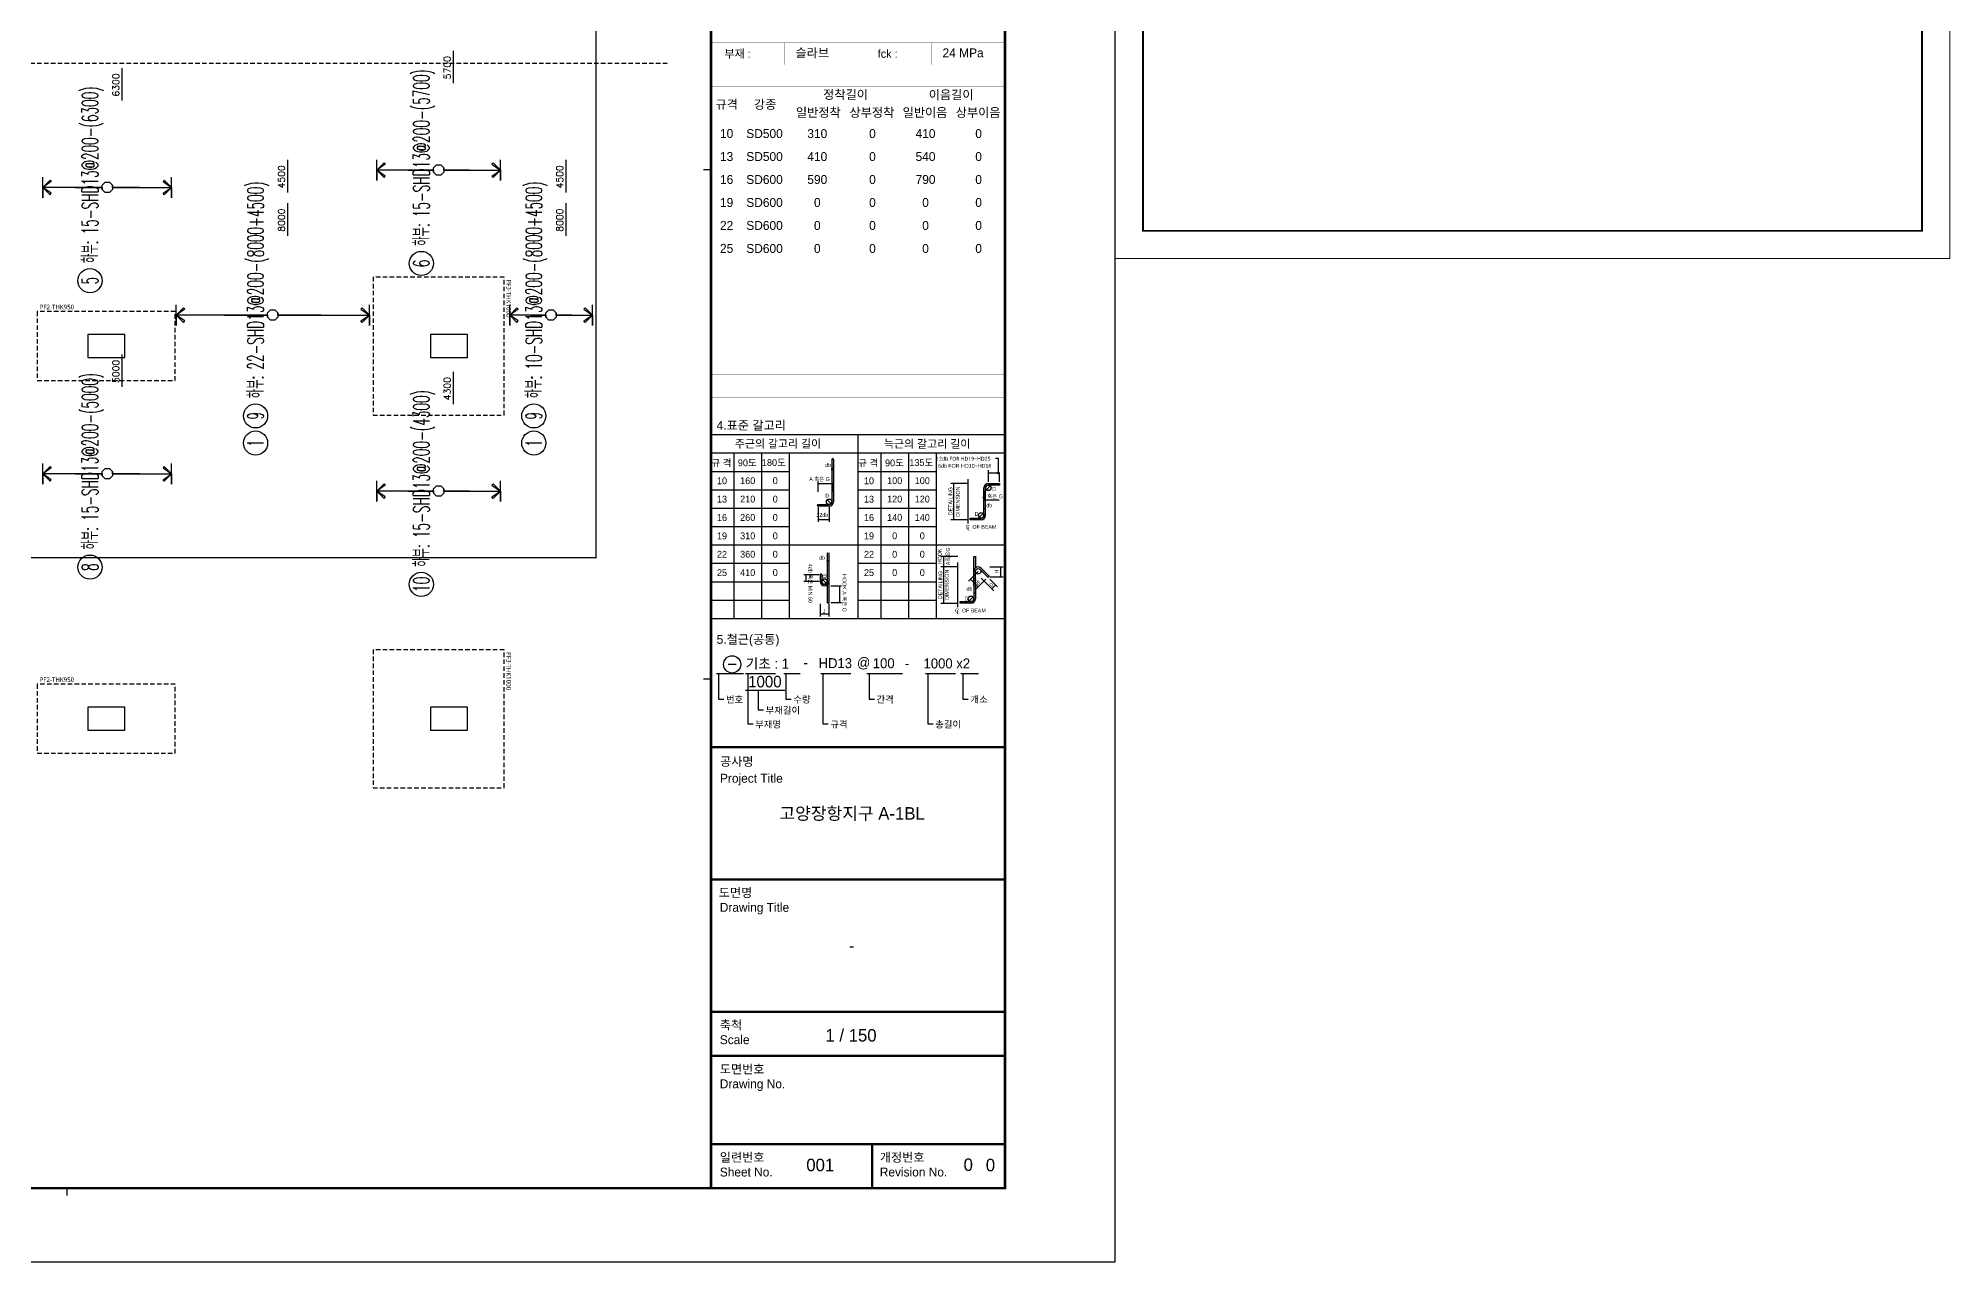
# Model space of a CAD drawing. Header units: millimetres. Extents: x 321717 to 696608, y -514806 to -16026.
# Drawn here: x 515247 to 556808, y -337232 to -310641 of the extents above; entities that cross this region are included whole.
import ezdxf
from ezdxf.enums import TextEntityAlignment as Align

# ---------------------------------------------------------------- set-up
doc = ezdxf.new("R2010")
doc.units = ezdxf.units.MM
doc.header["$LTSCALE"] = 65
doc.linetypes.add('XS-기초$0$HID', pattern=[2.3, 1.5, -0.8])
doc.layers.get('Defpoints').update_dxf_attribs({"color": 145})
for name, color, linetype in [('AMAC-TITLE', 7, 'Continuous'), ('FORM-L', 7, 'Continuous'), ('NAME-F', 6, 'Continuous'), ('SHOPLINE', 7, 'Continuous'), ('XDIM', 7, 'Continuous'), ('XREBAR', 1, 'Continuous'), ('XS-기초$0$MAT', 3, 'XS-기초$0$HID'), ('XS-기초$0$PILE-P', 4, 'XS-기초$0$HID'), ('XS-기초$0$WALL', 11, 'Continuous'), ('XS-기초$0$기초연단', 3, 'Continuous'), ('XTAG', 7, 'Continuous'), ('기초꺽임', 7, 'Continuous')]:
    doc.layers.add(name, color=color, linetype=linetype)
doc.layers.add('TEXT', color=3, linetype='Continuous', lineweight=9)
doc.layers.add('XS-기초$0$DEFPOINT', color=144, linetype='Continuous', plot=False)
doc.styles.add('ARIAL', font='malgun_0.ttf')
doc.styles.add('HYULL', font='Dotum.ttf')
doc.styles.add('XRebar', font='Romans.shx', dxfattribs={"bigfont": 'whgtxt.shx'})
doc.styles.add('XRebar2', font='Romans.shx')
doc.styles.add('XRebarSheet', font='HMKMRHD.TTF')
doc.styles.add('XS-기초$0$맑은고딕', font='malgun_0.ttf')
doc.styles.add('돋움', font='malgun_0.ttf')
doc.dimstyles.new('NDIM', dxfattribs={"dimtxt": 3, "dimasz": 1.5, "dimexe": 2, "dimexo": 2, "dimgap": 1, "dimtad": 1, "dimdec": 0, "dimdsep": 46, "dimlunit": 6, "dimtxsty": 'ARIAL', "dimblk": 'DOT', "dimcen": 1, "dimclrd": 256, "dimclre": 7, "dimclrt": 3, "dimadec": 0, "dimazin": 0, "dimtfac": 1, "dimtdec": 0, "dimtix": 1, "dimtmove": 2, "dimatfit": 3, "dimldrblk": 'DOT', "dimfxl": 8, "dimtvp": 1, "dimtolj": 1, "dimlwd": -1, "dimlwe": -1, "dimarcsym": 0})

# ---------------------------------------------------------------- blocks, each defined once
blk = doc.blocks.new('XS-기초$0$PF3')
at = {"layer": 'XS-기초$0$MAT', "linetype": 'XS-기초$0$HID'}
blk.add_lwpolyline([(-1500, -1650), (1500, -1650), (1500, 1200), (-1500, 1200)], close=True, dxfattribs=at)
at = {"layer": 'XS-기초$0$DEFPOINT', "color": 1, "style": 'XS-기초$0$맑은고딕'}
blk.add_text('PF3-THK1000', height=100, dxfattribs=at).set_placement((-1450, 1300), align=Align.MIDDLE_LEFT)
blk = doc.blocks.new('XS-기초$0$PF2')
at = {"layer": 'XS-기초$0$MAT', "linetype": 'XS-기초$0$HID'}
blk.add_lwpolyline([(-1500, -750), (1500, -750), (1500, 750), (-1500, 750)], close=True, dxfattribs=at)
at = {"layer": 'XS-기초$0$DEFPOINT', "color": 1, "style": 'XS-기초$0$맑은고딕'}
blk.add_text('PF2-THK950', height=100, dxfattribs=at).set_placement((-1450, 850), align=Align.MIDDLE_LEFT)
blk = doc.blocks.new('asdraa')
at = {"layer": 'XS-기초$0$WALL', "color": 5}
for p, q in [((13286, 8700), (13286, 8200)), ((14086, 8700), (13286, 8700)), ((14086, 8200), (14086, 8700)), ((20736, 8700), (20736, 8200)), ((21536, 8700), (20736, 8700)), ((21536, 8200), (21536, 8700)), ((13286, 8200), (14086, 8200)), ((20736, 8200), (21536, 8200)), ((13286, 600), (13286, 100)), ((14086, 600), (13286, 600)), ((14086, 100), (14086, 600)), ((20736, 600), (20736, 100)), ((21536, 600), (20736, 600)), ((21536, 100), (21536, 600)), ((13286, 100), (14086, 100)), ((20736, 100), (21536, 100))]:
    blk.add_line(p, q, dxfattribs=at)
at = {"layer": 'XS-기초$0$기초연단', "linetype": 'XS-기초$0$HID'}
blk.add_line((10986, 14600), (25881, 14600), dxfattribs=at)
at = {"layer": '기초꺽임', "color": 1, "const_width": 30}
blk.add_lwpolyline([(-22289, 23621), (-22289, 0), (0, 0), (0, 3850), (24336, 3850), (24336, 23621)], dxfattribs=at)
at = {"layer": 'XS-기초$0$PILE-P', "rotation": 270}
for p in [(21136, 8450), (21136, 350)]:
    blk.add_blockref('XS-기초$0$PF3', p, dxfattribs=at)
at = {"layer": 'XS-기초$0$PILE-P'}
for p in [(13686, 8450), (13686, 350)]:
    blk.add_blockref('XS-기초$0$PF2', p, dxfattribs=at)
blk = doc.blocks.new('_Dot')
at = {"color": 0, "linetype": 'ByBlock', "lineweight": -2}
blk.add_line((-0.5, 0), (-1, 0), dxfattribs=at)
at = {"color": 0, "linetype": 'ByBlock', "const_width": 0.5}
blk.add_lwpolyline([(-0.25, 0, 1), (0.25, 0, 1)], format="xyb", close=True, dxfattribs=at)
blk = doc.blocks.new('*D118')
at = {"color": 7, "transparency": 16777216}
for p, q in [((80432, 20451), (80432, 20463)), ((80477, 20451), (80477, 20463))]:
    blk.add_line(p, q, dxfattribs=at)
at = {"transparency": 16777216}
blk.add_line((80433, 20461), (80475, 20461), dxfattribs=at)
at = {"layer": 'Defpoints', "color": 0, "transparency": 16777216}
for p in [(80432, 20449), (80477, 20461), (80477, 20449)]:
    blk.add_point(p, dxfattribs=at)
at = {"transparency": 16777216, "xscale": 1.5, "yscale": 1.5, "zscale": 1.5, "rotation": 180}
blk.add_blockref('_Dot', (80432, 20461), dxfattribs=at)
at = {"transparency": 16777216, "xscale": 1.5, "yscale": 1.5, "zscale": 1.5}
blk.add_blockref('_Dot', (80477, 20461), dxfattribs=at)
blk = doc.blocks.new('*D119')
at = {"color": 7, "transparency": 16777216}
for p, q in [((76172, 19024), (76172, 19045)), ((76217, 19024), (76217, 19045))]:
    blk.add_line(p, q, dxfattribs=at)
at = {"transparency": 16777216}
blk.add_line((76215, 19043), (76174, 19043), dxfattribs=at)
at = {"layer": 'Defpoints', "color": 0, "transparency": 16777216}
for p in [(76172, 19043), (76172, 19022), (76217, 19022)]:
    blk.add_point(p, dxfattribs=at)
at = {"transparency": 16777216, "xscale": 1.5, "yscale": 1.5, "zscale": 1.5, "rotation": 180}
blk.add_blockref('_Dot', (76172, 19043), dxfattribs=at)
at = {"transparency": 16777216, "xscale": 1.5, "yscale": 1.5, "zscale": 1.5}
blk.add_blockref('_Dot', (76217, 19043), dxfattribs=at)
blk = doc.blocks.new('*D120')
at = {"transparency": 16777216}
blk.add_line((80158, 18181), (80199, 18181), dxfattribs=at)
at = {"layer": 'Defpoints', "color": 0, "transparency": 16777216}
for p in [(80156, 18181), (80201, 18181), (80201, 18181)]:
    blk.add_point(p, dxfattribs=at)
at = {"transparency": 16777216, "xscale": 1.5, "yscale": 1.5, "zscale": 1.5, "rotation": 180}
blk.add_blockref('_Dot', (80156, 18181), dxfattribs=at)
at = {"transparency": 16777216, "xscale": 1.5, "yscale": 1.5, "zscale": 1.5}
blk.add_blockref('_Dot', (80201, 18181), dxfattribs=at)
blk = doc.blocks.new('zsdfhetshts')
blk.add_lwpolyline([(0, 0), (15120, 0), (15120, 21384), (0, 21384)], close=True)
at = {"layer": 'FORM-L', "const_width": 32.6}
blk.add_lwpolyline([(504, 504), (14616, 504), (14616, 19296), (504, 19296)], close=True, dxfattribs=at)
at = {"layer": 'SHOPLINE'}
blk.add_line((504, 18480), (14625, 18480), dxfattribs=at)
blk.add_lwpolyline([(504, 19296), (14616, 19296), (14616, 17664), (504, 17664)], close=True, dxfattribs=at)
at = {"layer": 'AMAC-TITLE', "color": 3, "linetype": 'Continuous', "style": '돋움'}
for s, height, p in [('현장명 :', 288.3, (1031, 18672)), ('고양장항지구 A-1BL 공공주택 건설공사', 288.35, (2618, 18672)), ('부위 :', 288.3, (1031, 17857))]:
    blk.add_text(s, height=height, dxfattribs=at).set_placement(p)
blk = doc.blocks.new('*U54', base_point=(523577.2858, -315239.635))
at = {"layer": 'XTAG', "color": 0, "linetype": 'Continuous', "ltscale": 6.95304e-310}
blk.add_circle((523577.2858, -315534.9475), 262.5, dxfattribs=at)
at = {"layer": 'XTAG', "color": 0, "linetype": 'Continuous', "ltscale": 6.95304e-310, "style": 'XRebar', "width": 0.55}
blk.add_text('하부: 15-SHD13@200-(5700)', height=350, rotation=90, dxfattribs=at).set_placement((523577.2858, -315152.135), align=Align.MIDDLE_LEFT)
blk.add_text('6', height=350, rotation=90, dxfattribs=at).set_placement((523577.2858, -315534.9475), align=Align.MIDDLE_CENTER)
blk = doc.blocks.new('*U55', base_point=(516372.2858, -321839.635))
at = {"layer": 'XTAG', "color": 0, "linetype": 'Continuous', "ltscale": 6.95304e-310}
blk.add_circle((516372.2858, -322134.9475), 262.5, dxfattribs=at)
at = {"layer": 'XTAG', "color": 0, "linetype": 'Continuous', "ltscale": 6.95304e-310, "style": 'XRebar', "width": 0.55}
blk.add_text('하부: 15-SHD13@200-(5000)', height=350, rotation=90, dxfattribs=at).set_placement((516372.2858, -321752.135), align=Align.MIDDLE_LEFT)
blk.add_text('8', height=350, rotation=90, dxfattribs=at).set_placement((516372.2858, -322134.9475), align=Align.MIDDLE_CENTER)
blk = doc.blocks.new('*U57', base_point=(523577.2858, -322214.635))
at = {"layer": 'XTAG', "color": 0, "linetype": 'Continuous', "ltscale": 6.95304e-310}
blk.add_circle((523577.2858, -322509.9475), 262.5, dxfattribs=at)
at = {"layer": 'XTAG', "color": 0, "linetype": 'Continuous', "ltscale": 6.95304e-310, "style": 'XRebar', "width": 0.55}
blk.add_text('하부: 15-SHD13@200-(4300)', height=350, rotation=90, dxfattribs=at).set_placement((523577.2858, -322127.135), align=Align.MIDDLE_LEFT)
blk.add_text('10', height=350, rotation=90, dxfattribs=at).set_placement((523577.2858, -322509.9475), align=Align.MIDDLE_CENTER)
blk = doc.blocks.new('*U70', base_point=(516372.2858, -315614.635))
at = {"layer": 'XTAG', "color": 0, "linetype": 'Continuous', "ltscale": 6.95304e-310}
blk.add_circle((516372.2858, -315909.9475), 262.5, dxfattribs=at)
at = {"layer": 'XTAG', "color": 0, "linetype": 'Continuous', "ltscale": 6.95304e-310, "style": 'XRebar', "width": 0.55}
blk.add_text('하부: 15-SHD13@200-(6300)', height=350, rotation=90, dxfattribs=at).set_placement((516372.2858, -315527.135), align=Align.MIDDLE_LEFT)
blk.add_text('5', height=350, rotation=90, dxfattribs=at).set_placement((516372.2858, -315909.9475), align=Align.MIDDLE_CENTER)
blk = doc.blocks.new('*U82', base_point=(526022.2858, -318552.9386))
at = {"layer": 'XTAG', "color": 0, "linetype": 'Continuous', "ltscale": 6.95304e-310}
for centre in [(526022.2858, -318848.2511), (526022.2858, -319438.8761)]:
    blk.add_circle(centre, 262.5, dxfattribs=at)
at = {"layer": 'XTAG', "color": 0, "linetype": 'Continuous', "ltscale": 6.95304e-310, "style": 'XRebar', "width": 0.55}
blk.add_text('하부: 10-SHD13@200-(8000+4500)', height=350, rotation=90, dxfattribs=at).set_placement((526022.2858, -318465.4386), align=Align.MIDDLE_LEFT)
for s, p in [('9', (526022.2858, -318848.2511)), ('1', (526022.2858, -319438.8761))]:
    blk.add_text(s, height=350, rotation=90, dxfattribs=at).set_placement(p, align=Align.MIDDLE_CENTER)
blk = doc.blocks.new('*U83', base_point=(519972.2858, -318552.9386))
at = {"layer": 'XTAG', "color": 0, "linetype": 'Continuous', "ltscale": 6.95304e-310}
for centre in [(519972.2858, -318848.2511), (519972.2858, -319438.8761)]:
    blk.add_circle(centre, 262.5, dxfattribs=at)
at = {"layer": 'XTAG', "color": 0, "linetype": 'Continuous', "ltscale": 6.95304e-310, "style": 'XRebar', "width": 0.55}
blk.add_text('하부: 22-SHD13@200-(8000+4500)', height=350, rotation=90, dxfattribs=at).set_placement((519972.2858, -318465.4386), align=Align.MIDDLE_LEFT)
for s, p in [('9', (519972.2858, -318848.2511)), ('1', (519972.2858, -319438.8761))]:
    blk.add_text(s, height=350, rotation=90, dxfattribs=at).set_placement(p, align=Align.MIDDLE_CENTER)
blk = doc.blocks.new('dhs_sheet2e')
h = blk.add_hatch(color=256)
edge = h.paths.add_edge_path()
edge.add_line((76299, 21797), (76299, 20646.2))
edge.add_arc((76224.2, 20646.2), 74.7, -90, 0, ccw=False)
edge.add_line((76224.2, 20571.5), (75925.3, 20571.5))
edge.add_arc((75925.3, 20549.1), 22.4, 90, 270)
edge.add_line((75925.3, 20526.7), (76224.2, 20526.7))
edge.add_arc((76224.2, 20646.2), 119.6, 270, 360)
edge.add_line((76343.8, 20646.2), (76343.8, 21797))
edge.add_arc((76321.4, 21797), 22.4, 0, 180)
blk.add_hatch(color=256).paths.add_polyline_path([(80850.3, 21144.3), (80551.4, 21144.3, 0.4142136), (80431.9, 21024.7), (80431.9, 20621.2), (80431.9, 20277.5, -0.4142136), (80357.1, 20202.7), (80058.2, 20202.7), (80058.2, 20157.9), (80357.1, 20157.9, 0.4142136), (80476.7, 20277.5), (80476.7, 20621.2), (80476.7, 21024.7, -0.4142136), (80551.4, 21099.4), (80850.3, 21099.4)])
h = blk.add_hatch(color=256)
h.paths.add_polyline_path([(76216.8, 18481.2, -0.2277351), (76172, 18387.9), (76172, 17913.3, 1), (76216.8, 17913.3)])
h.paths.add_polyline_path([(76216.8, 19258.4, 1), (76172, 19258.4), (76172, 18481.2, -0.1833618), (76153.2, 18431.7, -0.6790836), (76150.1, 18423.9, -0.2067221), (76146.9, 18425.3, -0.6466922), (76022.6, 18481.2), (76022.6, 18660.6, 1), (75977.7, 18660.6), (75977.7, 18481.2, 1), (76216.8, 18481.2)])
h.paths.add_polyline_path([(76153.2, 18431.7, -0.0300135), (76146.9, 18425.3, 0.2067221), (76150.1, 18423.9, 0.6790836)], flags=17)
h = blk.add_hatch(color=256)
h.paths.add_polyline_path([(80200.9, 19160.1), (80156.1, 19160.1), (80156.1, 18756.6, -0.2277351), (80200.9, 18850)])
h.paths.add_polyline_path([(80156.1, 18756.6), (80156.1, 18353.1), (80156.1, 18009.4, -0.4142136), (80081.4, 17934.7), (79782.5, 17934.7), (79782.5, 17889.8), (80081.4, 17889.8, 0.4142136), (80200.9, 18009.4), (80200.9, 18353.1), (80200.9, 18756.6, -0.6681786), (80328.5, 18809.5), (80539.9, 18598.1), (80571.6, 18629.8), (80360.2, 18841.2, 0.6681786)])
at = {"color": 7}
for p, q in [((73013.1, 29664.7), (72813.3, 29664.7)), ((80551.4, 21191.6), (80551.4, 21507.4)), ((80850.3, 21191.6), (80850.3, 21435)), ((76343.8, 20916), (76343.8, 21141.7)), ((79996, 21144.3), (79533, 21144.3)), ((80431.9, 20947.5), (80431.9, 20685.3)), ((79996, 20157.9), (79533, 20157.9)), ((79720.2, 19160.1), (79257.5, 19160.1)), ((79720.2, 18876.2), (79257.5, 18876.2)), ((79720.2, 18876.2), (79257.5, 18876.2)), ((80273.9, 18754.9), (80011.4, 18492.3)), ((80591.1, 18876.2), (80958.3, 18876.2)), ((75953.1, 18660.6), (75532.2, 18660.6)), ((75953.1, 18481.2), (75532.2, 18481.2)), ((76270.6, 18361.7), (76562.3, 18361.7)), ((80485.3, 18543.5), (80222.7, 18281)), ((80488.8, 18437.8), (80698.5, 18228.1)), ((80591.1, 18607.2), (80958.3, 18607.2)), ((80594.5, 18543.5), (80804.2, 18333.8)), ((75977.7, 17876.9), (75977.7, 17530.5)), ((76216.8, 17876.9), (76216.8, 17530.5)), ((76270.6, 17913.3), (76562.3, 17913.3)), ((79720.2, 17885.5), (79257.5, 17885.5)), ((73477.6, 16230.5), (73697, 16230.5)), ((73013.1, 15831.2), (72813.3, 15831.2)), ((55508.9, 1997.6), (55508.9, 1797.9))]:
    blk.add_line(p, q, dxfattribs=at)
at = {"color": 7, "ltscale": 2}
for p, q in [((73013.1, 22471.6), (81003.6, 22471.6)), ((77008.3, 22471.6), (77008.3, 17477.6)), ((73013.1, 21972.2), (81003.6, 21972.2)), ((73637.3, 21972.2), (73637.3, 17477.6)), ((74386.4, 21972.2), (74386.4, 17477.6)), ((75135.6, 21972.2), (75135.6, 17477.6)), ((77632.6, 21972.2), (77632.6, 17477.6)), ((78381.7, 21972.2), (78381.7, 17477.6)), ((79130.8, 21972.2), (79130.8, 17477.6)), ((73013.1, 21472.8), (75135.6, 21472.8)), ((77008.3, 21472.8), (79130.8, 21472.8)), ((75135.6, 19475.2), (77008.3, 19475.2)), ((79130.8, 19475.2), (81003.6, 19475.2)), ((73013.1, 17477.6), (81003.6, 17477.6))]:
    blk.add_line(p, q, dxfattribs=at)
for p, q in [((80742.8, 21835.3), (80817.5, 21835.3)), ((80817.5, 21835.3), (80817.5, 21432.5)), ((76299, 21797), (76299, 20646.2)), ((76343.8, 21797), (76343.8, 20646.2)), ((80553.3, 21432.5), (80848.4, 21432.5)), ((79607.9, 21142.4), (79607.9, 20159.8)), ((80431.9, 20277.5), (80431.9, 21024.7)), ((80476.7, 20277.5), (80476.7, 21024.7)), ((80498.6, 20971.9), (80604.3, 21077.5)), ((80551.4, 21144.3), (80850.3, 21144.3)), ((80850.3, 21099.4), (80551.4, 21099.4)), ((80850.3, 21144.3), (80850.3, 21099.4)), ((75925.3, 20571.5), (76224.2, 20571.5)), ((76224.2, 20526.7), (75925.3, 20526.7)), ((76277.1, 20593.4), (76171.4, 20699.1)), ((80304.3, 20224.6), (80410, 20330.3)), ((80835.3, 20687.8), (80431.9, 20687.8)), ((80058.2, 20202.7), (80357.1, 20202.7)), ((80058.2, 20157.9), (80058.2, 20202.7)), ((80357.1, 20157.9), (80058.2, 20157.9)), ((76172, 19258.4), (76172, 18481.2)), ((76216.8, 19258.4), (76216.8, 18481.2)), ((79332.2, 19158.3), (79332.2, 18878.1)), ((79332.2, 18874.3), (79332.2, 17887.4)), ((80156.1, 18353.1), (80156.1, 18756.6)), ((80200.9, 18353.1), (80200.9, 18756.6)), ((80328.5, 18809.5), (80539.9, 18598.1)), ((80360.2, 18841.2), (80571.6, 18629.8)), ((80883.4, 18874.3), (80883.4, 18609.1)), ((75592.1, 18659.1), (75592.1, 18482.7)), ((75977.7, 18660.6), (75977.7, 18481.2)), ((76022.6, 18660.6), (76022.6, 18481.2)), ((76150.1, 18428.4), (76044.4, 18534.1)), ((76502.4, 18360.2), (76502.4, 17914.8)), ((80065.6, 18544), (80274.3, 18335.3)), ((80156.1, 18353.1), (80156.1, 18009.4)), ((80200.9, 18353.1), (80200.9, 18009.4)), ((80357.7, 18568.9), (80698.5, 18228.1)), ((80539.9, 18598.1), (80571.6, 18629.8)), ((80749.9, 18385.4), (80646.9, 18282.4)), ((79782.5, 17889.8), (79782.5, 17934.7)), ((79782.5, 17934.7), (80081.4, 17934.7)), ((80081.4, 17889.8), (79782.5, 17889.8)), ((80028.6, 17956.6), (80134.2, 18062.2)), ((76215.3, 17590.4), (75979.2, 17590.4))]:
    blk.add_line(p, q)
at = {"color": 1}
for p, q in [((76299, 21501), (76299, 21548.4)), ((76342.3, 21546.4), (76300.5, 21546.4)), ((76343.8, 21501), (76343.8, 21548.4)), ((75925.3, 20916), (75925.3, 21199.6)), ((75926.8, 21139.7), (76342.3, 21139.7)), ((75925.3, 20500.1), (75925.3, 20098.9)), ((76224.2, 20500.1), (76224.2, 20098.9)), ((76222.7, 20158.9), (75926.8, 20158.9))]:
    blk.add_line(p, q, dxfattribs=at)
at = {"linetype": 'Continuous'}
for p, q in [((79998.5, 20053.3), (79998.5, 21263.8)), ((79722.7, 17785.2), (79722.7, 18995.8))]:
    blk.add_line(p, q, dxfattribs=at)
at = {"color": 4}
for p, q in [((80156.1, 19160.1), (80200.9, 19160.1)), ((80156.1, 18756.6), (80156.1, 19160.1)), ((80200.9, 19160.1), (80200.9, 18850)), ((76172, 18387.9), (76172, 17913.3)), ((76216.8, 18481.2), (76216.8, 17913.3))]:
    blk.add_line(p, q, dxfattribs=at)
at = {"color": 1, "ltscale": 2}
for p, q in [((73160.8, 15979.6), (73897.2, 15979.6)), ((73217.3, 15979.6), (73217.3, 15288.3)), ((73955, 15979.6), (74769.1, 15979.6)), ((74011.5, 15979.6), (74011.5, 14611.4)), ((74992, 15979.6), (75438.1, 15979.6)), ((75048.5, 15979.6), (75048.5, 15288.3)), ((75998.4, 15979.6), (76812.5, 15979.6)), ((76054.9, 15979.6), (76054.9, 14611.4)), ((77253.2, 15979.6), (78222.3, 15979.6)), ((77309.7, 15979.6), (77309.7, 15288.3)), ((78846.9, 15979.6), (79661, 15979.6)), ((78903.4, 15979.6), (78903.4, 14611.4)), ((79804.8, 15979.6), (80281.2, 15979.6)), ((79861.3, 15979.6), (79861.3, 15288.3)), ((73217.3, 15288.3), (73361.3, 15288.3)), ((73955, 15525.5), (75020.4, 15525.5)), ((74296, 15525.5), (74296, 14991.1)), ((75048.5, 15288.3), (75192.5, 15288.3)), ((77309.7, 15288.3), (77453.7, 15288.3)), ((79861.3, 15288.3), (80005.3, 15288.3)), ((74011.5, 14611.4), (74155.5, 14611.4)), ((74296, 14991.1), (74440, 14991.1)), ((76054.9, 14611.4), (76198.9, 14611.4)), ((78903.4, 14611.4), (79047.4, 14611.4))]:
    blk.add_line(p, q, dxfattribs=at)
at = {"color": 30}
for p, q in [((73013.1, 6791.9), (81003.6, 6791.9)), ((73013.1, 5593.3), (81003.6, 5593.3)), ((73013.1, 3196.2), (81003.6, 3196.2))]:
    blk.add_line(p, q, dxfattribs=at)
at = {"color": 7}
blk.add_lwpolyline([(84000, 0), (84000, 59329.4), (0, 59329.4), (0, 0)], close=True, dxfattribs=at)
at = {"color": 30, "const_width": 64.9}
blk.add_lwpolyline([(81003.6, 57331.7), (2996.4, 57331.7), (2996.4, 1997.6), (81003.6, 1997.6)], close=True, dxfattribs=at)
for points in [[(73013.1, 1997.6), (73013.1, 57331.7)], [(73013.1, 13983.4), (81003.6, 13983.4)], [(73013.1, 10387.6), (81003.6, 10387.6)], [(73013.1, 6791.9), (81003.6, 6791.9)], [(73013.1, 5593.3), (81003.6, 5593.3)], [(73013.1, 3196.2), (81003.6, 3196.2)], [(77390.2, 1997.6), (77390.2, 3196.2)]]:
    blk.add_lwpolyline(points, dxfattribs=at)
at = {"color": 7, "const_width": 1.25}
for points in [[(73013.1, 33114.4), (81003.6, 33114.4)], [(75010.7, 32518), (75010.7, 33114.4)], [(77008.3, 33114.4), (77008.3, 32518)], [(79005.9, 32518), (79005.9, 33114.4)], [(73013.1, 32518), (81003.6, 32518)], [(73013.1, 31920), (81003.6, 31920)], [(73839.2, 31920), (73839.2, 23480)], [(75231.7, 31920), (75231.7, 23480)], [(78117.6, 31920), (78117.6, 23480)], [(75231.7, 31445.6), (81003.6, 31445.6)], [(76674.7, 31445.6), (76674.7, 23480)], [(79560.6, 31445.6), (79560.6, 23480)], [(73013.1, 30971.1), (81003.6, 30971.1)], [(73013.1, 30346.9), (81003.6, 30346.9)], [(73013.1, 29722.6), (81003.6, 29722.6)], [(73013.1, 29098.3), (81003.6, 29098.3)], [(73013.1, 28474.1), (81003.6, 28474.1)], [(73013.1, 27849.8), (81003.6, 27849.8)], [(73013.1, 27225.6), (81003.6, 27225.6)], [(73013.1, 26601.3), (81003.6, 26601.3)], [(73013.1, 25977.1), (81003.6, 25977.1)], [(73013.1, 25352.8), (81003.6, 25352.8)], [(73013.1, 24728.5), (81003.6, 24728.5)], [(73013.1, 24104.3), (81003.6, 24104.3)], [(73013.1, 23480), (81003.6, 23480)]]:
    blk.add_lwpolyline(points, dxfattribs=at)
at = {"ltscale": 2, "const_width": 1.25}
for points in [[(73013.1, 33114.4), (73013.1, 32518)], [(81003.6, 32518), (81003.6, 33114.4)], [(73013.1, 31595.4), (73013.1, 23480)], [(81003.6, 23480), (81003.6, 31595.4)]]:
    blk.add_lwpolyline(points, dxfattribs=at)
at = {"color": 7, "ltscale": 2, "const_width": 1.25}
blk.add_lwpolyline([(77008.3, 32518), (77008.3, 33114.4)], dxfattribs=at)
at = {"color": 1, "ltscale": 2, "const_width": 1.87}
for points in [[(79725.1, 2916.8), (79725.1, 2355), (80286.9, 2355), (80286.9, 2916.8), (79725.1, 2916.8)], [(80321.3, 2916.8), (80321.3, 2355), (80883.1, 2355), (80883.1, 2916.8), (80321.3, 2916.8)]]:
    blk.add_lwpolyline(points, dxfattribs=at)
for centre, radius in [((80817.5, 21432.5), 22.4), ((80817.5, 21432.5), 11.2), ((80551.4, 21024.7), 74.7), ((80498.6, 20971.9), 4.48), ((80604.3, 21077.5), 4.48), ((76171.4, 20699.1), 4.48), ((76277.1, 20593.4), 4.48), ((80357.1, 20277.5), 74.7), ((80410, 20330.3), 4.48), ((80304.3, 20224.6), 4.48), ((80275.7, 18756.6), 74.7), ((76044.4, 18534.1), 4.48), ((76150.1, 18428.4), 4.48), ((80081.4, 18009.4), 74.7), ((80028.6, 17956.6), 4.48), ((80134.2, 18062.2), 4.48)]:
    blk.add_circle(centre, radius)
at = {"color": 4}
for centre in [(76224.2, 20646.2), (76097.3, 18481.2)]:
    blk.add_circle(centre, 74.7, dxfattribs=at)
at = {"color": 7, "linetype": 'Continuous'}
blk.add_circle((73588.4, 16228.7), 234.1, dxfattribs=at).dxf.unprotected_set("ltscale", 0)
for centre, radius, start, end in [((76321.4, 21797), 22.4, 0, 180), ((80551.4, 21024.7), 119.6, 90, 180), ((80551.4, 21024.7), 74.7, 90, 180), ((75925.3, 20549.1), 22.4, 90, 270), ((76224.2, 20646.2), 119.6, 270, 0), ((76224.2, 20646.2), 74.7, 270, 0), ((80357.1, 20277.5), 74.7, 270, 0), ((80357.1, 20277.5), 119.6, 270, 0), ((80275.7, 18756.6), 119.6, 45, 180), ((76000.1, 18660.6), 22.4, 0, 180), ((76097.3, 18481.2), 119.6, 180, 0), ((76097.3, 18481.2), 74.7, 180, 0), ((80081.4, 18009.4), 119.6, 270, 0), ((80081.4, 18009.4), 74.7, 270, 0)]:
    blk.add_arc(centre, radius, start, end)
at = {"color": 4}
blk.add_arc((76194.4, 17913.3), 22.4, 180, 0, dxfattribs=at)
at = {"color": 1, "rotation": 180}
for p, xscale, yscale, zscale in [((76299, 21546.4), 1.5, 1.5, 1.5), ((75925.3, 21139.7), 11.98573127229489, 11.98573127229489, 11.98573127229489), ((75925.3, 20158.9), 11.98573127229489, 11.98573127229489, 11.98573127229489)]:
    blk.add_blockref('_Dot', p, dxfattribs=dict(at, xscale=xscale, yscale=yscale, zscale=zscale))
at = {"color": 1}
for p, xscale, yscale, zscale in [((76343.8, 21546.4), 1.5, 1.5, 1.5), ((76343.8, 21139.7), 1.498216409036861, 1.498216409036861, 1.498216409036861), ((76224.2, 20158.9), 11.98573127229489, 11.98573127229489, 11.98573127229489)]:
    blk.add_blockref('_Dot', p, dxfattribs=dict(at, xscale=xscale, yscale=yscale, zscale=zscale))
for p, xscale, yscale, zscale, rotation in [((80551.4, 21432.5), 14.98216409036861, 14.98216409036861, 14.98216409036861, 180), ((79607.9, 21144.3), 14.98216409036861, 14.98216409036861, 14.98216409036861, 90), ((80431.9, 20687.8), 14.98216409036861, 14.98216409036861, 14.98216409036861, 180), ((79607.9, 20157.9), 14.98216409036861, 14.98216409036861, 14.98216409036861, 270), ((79332.2, 19160.1), 14.98216409036861, 14.98216409036861, 14.98216409036861, 90), ((79332.2, 18876.2), 14.98216409036861, 14.98216409036861, 14.98216409036861, 90), ((79332.2, 18876.2), 1.872770511296076, 1.872770511296076, 1.872770511296076, 270), ((80883.4, 18876.2), 14.98216409036861, 14.98216409036861, 14.98216409036861, 90), ((75592.1, 18660.6), 11.98573127229489, 11.98573127229489, 11.98573127229489, 90), ((75592.1, 18481.2), 11.98573127229489, 11.98573127229489, 11.98573127229489, 270), ((76502.4, 18361.7), 11.98573127229489, 11.98573127229489, 11.98573127229489, 90), ((80064, 18545), 14.98216409036862, 14.98216409036862, 14.98216409036862, 135.0000000000825), ((80275.7, 18333.9), 14.98216409036862, 14.98216409036862, 14.98216409036862, 315.0000000000825), ((80645.5, 18281.1), 14.98216409036861, 14.98216409036861, 14.98216409036861, 225.0000000002524), ((80751.2, 18386.8), 14.98216409036861, 14.98216409036861, 14.98216409036861, 45.00000000025246), ((80883.4, 18607.2), 14.98216409036861, 14.98216409036861, 14.98216409036861, 270), ((76502.4, 17913.3), 11.98573127229489, 11.98573127229489, 11.98573127229489, 270), ((79332.2, 17885.5), 14.98216409036861, 14.98216409036861, 14.98216409036861, 270), ((75977.7, 17590.4), 11.98573127229489, 11.98573127229489, 11.98573127229489, 180)]:
    blk.add_blockref('_Dot', p, dxfattribs=dict(xscale=xscale, yscale=yscale, zscale=zscale, rotation=rotation))
for p, xscale, yscale, zscale in [((80850.3, 21432.5), 1.872770511296076, 1.872770511296076, 1.872770511296076), ((80850.3, 20687.8), 14.98216409036861, 14.98216409036861, 14.98216409036861), ((76216.8, 17590.4), 11.98573127229489, 11.98573127229489, 11.98573127229489)]:
    blk.add_blockref('_Dot', p, dxfattribs=dict(xscale=xscale, yscale=yscale, zscale=zscale))
at = {"color": 3}
for s, height, style, p in [('부재 :', 220, 'XRebarSheet', (73378.9, 32707.9)), ('fck :', 220, 'XRebarSheet', (77546.2, 32707.9)), ('규격', 242.71, 'XRebarSheet', (73138.4, 31320.7)), ('강종', 242.71, 'XRebarSheet', (74182, 31320.7)), ('주근의 갈고리 길이', 217.47, 'XRebarSheet', (73661.6, 22115.7)), ('늑근의 갈고리 길이', 217.47, 'XRebarSheet', (77716.4, 22111.4)), ('규 격', 184.85, 'XRebarSheet', (73024.7, 21609.3)), ('90도', 184.85, 'XRebarSheet', (73743.9, 21612.7)), ('180도', 184.85, 'XRebarSheet', (74396.5, 21618.3)), ('규 격', 184.85, 'XRebarSheet', (77015.8, 21609.3)), ('90도', 184.85, 'XRebarSheet', (77741.9, 21610.8)), ('135도', 184.85, 'XRebarSheet', (78402.8, 21618.5)), ('기초 : 1', 271.84, 'HYULL', (73958.2, 16112.5)), ('-', 271.8, 'HYULL', (75524.6, 16143.6)), ('HD13', 271.84, 'HYULL', (75937.6, 16126.4)), ('@', 271.8, 'HYULL', (76981.9, 16143.6)), ('100', 271.84, 'HYULL', (77410.5, 16124.9)), ('-', 271.8, 'HYULL', (78283.3, 16120.3)), ('1000 x2', 271.84, 'HYULL', (78789.8, 16118.6)), ('번호', 181.22, 'XRebarSheet', (73421.4, 15184.8)), ('부재길이', 181.22, 'XRebarSheet', (74500.1, 14887.6)), ('수량', 181.22, 'XRebarSheet', (75252.6, 15184.8)), ('간격', 181.22, 'XRebarSheet', (77513.8, 15184.8)), ('개소', 181.22, 'XRebarSheet', (80065.4, 15184.8)), ('부재명', 181.22, 'XRebarSheet', (74215.6, 14507.8)), ('규격', 181.22, 'XRebarSheet', (76259, 14507.8)), ('총길이', 181.22, 'XRebarSheet', (79107.5, 14507.8))]:
    blk.add_text(s, height=height, dxfattribs=dict(at, style=style)).set_placement(p)
at = {"color": 7, "style": 'XRebarSheet'}
for s, p in [('4.표준 갈고리', (73168.2, 22602.8)), ('5.철근(공통)', (73167, 16788))]:
    blk.add_text(s, height=242.71, dxfattribs=at).set_placement(p)
for s, height, style, p in [('12db FOR HD19~HD25', 104.875, 'ARIAL', (79128.8, 21763.4)), ('A 혹은 G', 104.88, 'HYULL', (75682.6, 21210.1)), ('db', 104.88, 'HYULL', (76110.6, 21591.3)), ('6db FOR HD10~HD16', 104.875, 'HYULL', (79181.1, 21570.1)), ('D', 104.9, 'HYULL', (76121.8, 20758.8)), ('A 혹은 G', 104.88, 'HYULL', (80384, 20740.7)), ('D', 104.9, 'HYULL', (80656, 20944.7)), ('12db', 104.88, 'HYULL', (75877.3, 20236.3)), ('D', 104.9, 'HYULL', (80177.8, 20262.8)), ('db', 104.88, 'HYULL', (80494.6, 20497.1)), ('C  OF BEAM', 104.88, 'HYULL', (79933.3, 19912.7)), ('L', 104.9, 'HYULL', (79978.2, 19870.3)), ('db', 104.88, 'HYULL', (75947.2, 19073.7)), ('db', 104.88, 'HYULL', (79955.9, 18229.1)), ('J', 104.9, 'HYULL', (76052.4, 17620.3)), ('C  OF BEAM', 104.88, 'HYULL', (79646.6, 17640.3)), ('L', 104.9, 'HYULL', (79691.4, 17597.9)), ('D', 104.9, 'HYULL', (79902.1, 17964.6))]:
    blk.add_text(s, height=height, dxfattribs=dict(style=style)).set_placement(p)
at = {"style": 'HYULL'}
for s, height, rotation, p in [('DETAILING', 104.88, 90, (79572.8, 20283)), ('DIMENSION', 104.88, 90, (79773.2, 20238.9)), ('HOOK', 104.88, 90, (79280.6, 18949.8)), ('A혹은G', 104.88, 90, (79503.2, 18925.5)), ('4db 혹은 MIN.60', 104.875, 270, (75662.8, 18959.9)), ('DETAILING', 104.88, 90, (79297.1, 18001.8)), ('DIMENSION', 104.88, 90, (79475.3, 17979.8)), ('H', 104.9, 90, (80828.6, 18696.9)), ('D', 104.9, 270, (76045.4, 18676.8)), ('HOOK A 혹은 G', 104.875, 270, (76588.8, 18683))]:
    blk.add_text(s, height=height, rotation=rotation, dxfattribs=at).set_placement(p)
at = {"style": 'HYULL', "width": 0.8}
for s, height, rotation, p in [('6db', 104.88, 315, (80113.5, 18528.3)), ('D', 104.9, 45, (80638.1, 18324.3))]:
    blk.add_text(s, height=height, rotation=rotation, dxfattribs=at).set_placement(p)
at = {"color": 3, "linetype": 'Continuous', "style": 'HYULL'}
e = blk.add_text('1000', height=312.13, dxfattribs=at)
e.set_placement((74023.5, 15760.5), align=Align.MIDDLE_LEFT)
e.dxf.unprotected_set("ltscale", 0)
at = {"color": 7, "style": 'XRebarSheet'}
for s, height, p in [('공사명', 241.63, (73259, 13591.6)), ('Project Title', 241.632, (73259, 13135.1)), ('도면명', 241.63, (73225, 10028.1)), ('Drawing Title', 241.632, (73252.8, 9628.5)), ('축척', 241.63, (73252.8, 6432.3)), ('Scale', 241.63, (73252.8, 6032.8)), ('도면번호', 241.63, (73252.8, 5233.8)), ('Drawing No.', 241.632, (73252.8, 4834.2)), ('일련번호', 241.63, (73252.8, 2836.6)), ('개정번호', 241.63, (77602.3, 2836.6)), ('Sheet No.', 241.63, (73252.8, 2437.1)), ('Revision No.', 241.632, (77602.3, 2437.1))]:
    blk.add_text(s, height=height, dxfattribs=at).set_placement(p, align=Align.MIDDLE_LEFT)
for base, p1, p2, picture, middle in [((80476.7, 20461.4), (80431.9, 20449.3), (80476.7, 20449.3), '*D118', (80454.3, 20461.4)), ((76172, 19043.3), (76216.8, 19021.8), (76172, 19021.8), '*D119', (76194.4, 19043.3)), ((80200.9, 18181.3), (80156.1, 18181.3), (80200.9, 18181.3), '*D120', (80178.5, 18181.3))]:
    dim = blk.add_linear_dim(base=base, p1=p1, p2=p2, text=' ', dimstyle='NDIM')
    dim.commit()
    dim.dimension.update_dxf_attribs({"geometry": picture, "text_midpoint": middle})
blk = doc.blocks.new('SDHSDHS')
at = {"color": 7, "ltscale": 2}
for p, q in [((54760, 15730), (56352, 15730)), ((57756, 15730), (59348, 15730)), ((54760, 15355), (56352, 15355)), ((57756, 15355), (59348, 15355)), ((54760, 14981), (56352, 14981)), ((57756, 14981), (59348, 14981)), ((54760, 14606), (56352, 14606)), ((57756, 14606), (59348, 14606)), ((54760, 14232), (56352, 14232)), ((57756, 14232), (59348, 14232)), ((54760, 13857), (56352, 13857)), ((57756, 13857), (59348, 13857)), ((54760, 13483), (56352, 13483)), ((57756, 13483), (59348, 13483))]:
    blk.add_line(p, q, dxfattribs=at)
at = {"color": 255, "xscale": 0.75, "yscale": 0.75, "zscale": 0.75}
blk.add_blockref('dhs_sheet2e', (0, 0), dxfattribs=at)
at = {"color": 3, "style": 'XRebarSheet'}
for s, height, p in [('슬라브', 182, (56483, 24541)), ('24 MPa', 182, (59480, 24541)), ('001', 254.8, (56703, 1845))]:
    blk.add_text(s, height=height, dxfattribs=at).set_placement(p)
for s, height, p in [('정착길이', 182, (57503, 23784)), ('이음길이', 182, (59655, 23778)), ('일반정착', 182, (56947, 23418)), ('상부정착', 182, (58039, 23418)), ('일반이음', 182, (59122, 23418)), ('상부이음', 182, (60205, 23418)), ('10', 182, (55079, 22989)), ('SD500', 182, (55851, 22987)), ('310', 182, (56927, 22987)), ('0', 182, (58051, 22987)), ('410', 182, (59133, 22987)), ('0', 182, (60215, 22987)), ('13', 182, (55079, 22520)), ('SD500', 182, (55851, 22519)), ('410', 182, (56927, 22519)), ('0', 182, (58051, 22519)), ('540', 182, (59133, 22519)), ('0', 182, (60215, 22519)), ('16', 182, (55079, 22052)), ('SD600', 182, (55851, 22051)), ('590', 182, (56927, 22051)), ('0', 182, (58051, 22051)), ('790', 182, (59133, 22051)), ('0', 182, (60215, 22051)), ('19', 182, (55079, 21584)), ('SD600', 182, (55851, 21583)), ('0', 182, (56927, 21583)), ('0', 182, (58051, 21583)), ('0', 182, (59133, 21583)), ('0', 182, (60215, 21583)), ('22', 182, (55079, 21116)), ('SD600', 182, (55851, 21115)), ('0', 182, (56927, 21115)), ('0', 182, (58051, 21115)), ('0', 182, (59133, 21115)), ('0', 182, (60215, 21115)), ('25', 182, (55079, 20648)), ('SD600', 182, (55851, 20646)), ('0', 182, (56927, 20646)), ('0', 182, (58051, 20646)), ('0', 182, (59133, 20646)), ('0', 182, (60215, 20646)), ('10', 138.6, (54984, 15913)), ('160', 138.6, (55508, 15914)), ('0', 139, (56069, 15914)), ('10', 138.6, (57980, 15913)), ('100', 138.6, (58504, 15914)), ('100', 138.6, (59066, 15914)), ('13', 138.6, (54984, 15539)), ('210', 138.6, (55508, 15540)), ('0', 139, (56069, 15540)), ('13', 138.6, (57980, 15539)), ('120', 138.6, (58504, 15540)), ('120', 138.6, (59066, 15540)), ('16', 138.6, (54984, 15164)), ('260', 138.6, (55508, 15165)), ('0', 139, (56069, 15165)), ('16', 138.6, (57980, 15164)), ('140', 138.6, (58504, 15165)), ('140', 138.6, (59066, 15165)), ('19', 138.6, (54984, 14790)), ('310', 138.6, (55508, 14791)), ('0', 139, (56069, 14791)), ('19', 138.6, (57980, 14790)), ('0', 139, (58504, 14791)), ('0', 139, (59066, 14791)), ('22', 138.6, (54984, 14415)), ('360', 138.6, (55508, 14416)), ('0', 139, (56069, 14416)), ('22', 138.6, (57980, 14415)), ('0', 139, (58504, 14416)), ('0', 139, (59066, 14416)), ('25', 138.6, (54984, 14041)), ('410', 138.6, (55508, 14042)), ('0', 139, (56069, 14042)), ('25', 138.6, (57980, 14041)), ('0', 139, (58504, 14042)), ('0', 139, (59066, 14042))]:
    blk.add_text(s, height=height, dxfattribs=at).set_placement(p, align=Align.MIDDLE_CENTER)
for s, p in [('고양장항지구 A-1BL', (57636, 9139)), ('-', (57626, 6442)), ('1 / 150', (57614, 4619)), ('0', (60004, 1978)), ('0', (60456, 1971))]:
    blk.add_text(s, height=255, dxfattribs=at).set_placement(p, align=Align.MIDDLE)

msp = doc.modelspace()

# ---------------------------------------------------------------- linework, layer by layer
at = {"layer": 'XDIM', "color": 250, "linetype": 'Continuous', "ltscale": 4.8161e-312}
for p, q in [((523752.3, -311759.8), (523752.3, -311759.8)), ((516547.3, -312134.8), (516547.3, -312134.8)), ((520147.3, -314131.7), (520147.3, -314131.7)), ((526197.3, -314131.7), (526197.3, -314131.7)), ((520147.3, -315073.1), (520147.3, -315073.1)), ((526197.3, -315073.1), (526197.3, -315073.1)), ((516547.3, -318359.8), (516547.3, -318359.8)), ((523752.3, -318734.8), (523752.3, -318734.8))]:
    msp.add_line(p, q, dxfattribs=at)
at = {"layer": 'XDIM', "color": 1, "linetype": 'Continuous', "ltscale": 4.8161e-312}
for points in [[(524277.3, -311619.8), (524277.3, -310912.9)], [(517072.3, -311994.8), (517072.3, -311287.9)], [(520672.3, -313991.7), (520672.3, -313284.8)], [(526722.3, -313991.7), (526722.3, -313284.8)], [(520672.3, -314933.1), (520672.3, -314226.2)], [(526722.3, -314933.1), (526722.3, -314226.2)], [(517072.3, -318219.8), (517072.3, -317512.9)], [(524277.3, -318594.8), (524277.3, -317887.9)]]:
    msp.add_lwpolyline(points, dxfattribs=at)
at = {"layer": 'XDIM', "color": 4, "linetype": 'Continuous', "ltscale": 7.29112e-304}
for points in [[(523279.8, -313506.6), (523839.8, -313506.6), (523839.8, -313553.2), (523839.8, -313460), (523905.7, -313394.1), (523998.9, -313394.1), (524064.8, -313460), (524064.8, -313553.2), (523998.9, -313619.1), (523905.7, -313619.1), (523839.8, -313553.2), (523839.8, -313506.6), (523279.8, -313506.6), (523279.8, -313506.6), (522607.3, -313506.6), (522766.4, -313347.5), (522791.6, -313377.5), (522607.3, -313506.6), (522766.4, -313665.7), (522791.6, -313635.6), (522607.3, -313506.6), (522607.3, -313731.6), (522607.3, -313281.6)], [(524624.8, -313506.6), (524064.8, -313506.6), (524064.8, -313460), (524064.8, -313553.2), (523998.9, -313619.1), (523905.7, -313619.1), (523839.8, -313553.2), (523839.8, -313460), (523905.7, -313394.1), (523998.9, -313394.1), (524064.8, -313460), (524064.8, -313506.6), (524624.8, -313506.6), (524624.8, -313506.6), (525297.3, -313506.6), (525138.2, -313665.7), (525113, -313635.6), (525297.3, -313506.6), (525138.2, -313347.5), (525113, -313377.5), (525297.3, -313506.6), (525297.3, -313731.6), (525297.3, -313281.6)], [(516047.3, -313881.6), (516634.8, -313881.6), (516634.8, -313928.2), (516634.8, -313835), (516700.7, -313769.1), (516793.9, -313769.1), (516859.8, -313835), (516859.8, -313928.2), (516793.9, -313994.1), (516700.7, -313994.1), (516634.8, -313928.2), (516634.8, -313881.6), (516047.3, -313881.6), (516047.3, -313881.6), (515347.3, -313881.6), (515506.4, -313722.5), (515531.6, -313752.5), (515347.3, -313881.6), (515506.4, -314040.7), (515531.6, -314010.6), (515347.3, -313881.6), (515347.3, -314106.6), (515347.3, -313656.6)], [(517447.3, -313881.6), (516859.8, -313881.6), (516859.8, -313835), (516859.8, -313928.2), (516793.9, -313994.1), (516700.7, -313994.1), (516634.8, -313928.2), (516634.8, -313835), (516700.7, -313769.1), (516793.9, -313769.1), (516859.8, -313835), (516859.8, -313881.6), (517447.3, -313881.6), (517447.3, -313881.6), (518147.3, -313881.6), (517988.2, -314040.7), (517963, -314010.6), (518147.3, -313881.6), (517988.2, -313722.5), (517963, -313752.5), (518147.3, -313881.6), (518147.3, -314106.6), (518147.3, -313656.6)]]:
    msp.add_lwpolyline(points, dxfattribs=at)
at = {"layer": 'XDIM', "color": 4, "linetype": 'Continuous', "ltscale": 7.29112e-304, "elevation": -0.5}
for points in [[(519297.3, -316656.6), (520234.8, -316656.6), (520234.8, -316703.2), (520234.8, -316610), (520300.7, -316544.1), (520393.9, -316544.1), (520459.8, -316610), (520459.8, -316703.2), (520393.9, -316769.1), (520300.7, -316769.1), (520234.8, -316703.2), (520234.8, -316656.6), (519297.3, -316656.6), (519297.3, -316656.6), (518247.3, -316656.6), (518406.4, -316497.5), (518431.6, -316527.5), (518247.3, -316656.6), (518406.4, -316815.7), (518431.6, -316785.6), (518247.3, -316656.6), (518247.3, -316881.6), (518247.3, -316431.6)], [(521397.3, -316656.6), (520459.8, -316656.6), (520459.8, -316610), (520459.8, -316703.2), (520393.9, -316769.1), (520300.7, -316769.1), (520234.8, -316703.2), (520234.8, -316610), (520300.7, -316544.1), (520393.9, -316544.1), (520459.8, -316610), (520459.8, -316656.6), (521397.3, -316656.6), (521397.3, -316656.6), (522447.3, -316656.6), (522288.2, -316815.7), (522263, -316785.6), (522447.3, -316656.6), (522288.2, -316497.5), (522263, -316527.5), (522447.3, -316656.6), (522447.3, -316881.6), (522447.3, -316431.6)], [(525947.3, -316656.6), (526284.8, -316656.6), (526284.8, -316703.2), (526284.8, -316610), (526350.7, -316544.1), (526443.9, -316544.1), (526509.8, -316610), (526509.8, -316703.2), (526443.9, -316769.1), (526350.7, -316769.1), (526284.8, -316703.2), (526284.8, -316656.6), (525947.3, -316656.6), (525947.3, -316656.6), (525497.3, -316656.6), (525656.4, -316497.5), (525681.6, -316527.5), (525497.3, -316656.6), (525656.4, -316815.7), (525681.6, -316785.6), (525497.3, -316656.6), (525497.3, -316881.6), (525497.3, -316431.6)], [(526847.3, -316656.6), (526509.8, -316656.6), (526509.8, -316610), (526509.8, -316703.2), (526443.9, -316769.1), (526350.7, -316769.1), (526284.8, -316703.2), (526284.8, -316610), (526350.7, -316544.1), (526443.9, -316544.1), (526509.8, -316610), (526509.8, -316656.6), (526847.3, -316656.6), (526847.3, -316656.6), (527297.3, -316656.6), (527138.2, -316815.7), (527113, -316785.6), (527297.3, -316656.6), (527138.2, -316497.5), (527113, -316527.5), (527297.3, -316656.6), (527297.3, -316881.6), (527297.3, -316431.6)], [(516047.3, -320106.6), (516634.8, -320106.6), (516634.8, -320153.2), (516634.8, -320060), (516700.7, -319994.1), (516793.9, -319994.1), (516859.8, -320060), (516859.8, -320153.2), (516793.9, -320219.1), (516700.7, -320219.1), (516634.8, -320153.2), (516634.8, -320106.6), (516047.3, -320106.6), (516047.3, -320106.6), (515347.3, -320106.6), (515506.4, -319947.5), (515531.6, -319977.5), (515347.3, -320106.6), (515506.4, -320265.7), (515531.6, -320235.6), (515347.3, -320106.6), (515347.3, -320331.6), (515347.3, -319881.6)], [(517447.3, -320106.6), (516859.8, -320106.6), (516859.8, -320060), (516859.8, -320153.2), (516793.9, -320219.1), (516700.7, -320219.1), (516634.8, -320153.2), (516634.8, -320060), (516700.7, -319994.1), (516793.9, -319994.1), (516859.8, -320060), (516859.8, -320106.6), (517447.3, -320106.6), (517447.3, -320106.6), (518147.3, -320106.6), (517988.2, -320265.7), (517963, -320235.6), (518147.3, -320106.6), (517988.2, -319947.5), (517963, -319977.5), (518147.3, -320106.6), (518147.3, -320331.6), (518147.3, -319881.6)], [(523279.8, -320481.6), (523839.8, -320481.6), (523839.8, -320528.2), (523839.8, -320435), (523905.7, -320369.1), (523998.9, -320369.1), (524064.8, -320435), (524064.8, -320528.2), (523998.9, -320594.1), (523905.7, -320594.1), (523839.8, -320528.2), (523839.8, -320481.6), (523279.8, -320481.6), (523279.8, -320481.6), (522607.3, -320481.6), (522766.4, -320322.5), (522791.6, -320352.5), (522607.3, -320481.6), (522766.4, -320640.7), (522791.6, -320610.6), (522607.3, -320481.6), (522607.3, -320706.6), (522607.3, -320256.6)], [(524624.8, -320481.6), (524064.8, -320481.6), (524064.8, -320435), (524064.8, -320528.2), (523998.9, -320594.1), (523905.7, -320594.1), (523839.8, -320528.2), (523839.8, -320435), (523905.7, -320369.1), (523998.9, -320369.1), (524064.8, -320435), (524064.8, -320481.6), (524624.8, -320481.6), (524624.8, -320481.6), (525297.3, -320481.6), (525138.2, -320640.7), (525113, -320610.6), (525297.3, -320481.6), (525138.2, -320322.5), (525113, -320352.5), (525297.3, -320481.6), (525297.3, -320706.6), (525297.3, -320256.6)]]:
    msp.add_lwpolyline(points, dxfattribs=at)
at = {"layer": 'XREBAR', "color": 11, "linetype": 'Continuous', "ltscale": 7.29112e-304, "const_width": 1}
for points in [[(516747.3, -317031.6), (516747.3, -317031.6), (516747.3, -310731.6), (516747.3, -310731.6)], [(520384.8, -315231.6), (520384.8, -315231.6), (520384.8, -314581.6), (520379.8, -314562.8), (520366, -314549.1), (520347.3, -314544.1), (520347.3, -310731.6), (520347.3, -310731.6)], [(523952.3, -316356.6), (523952.3, -316356.6), (523952.3, -310656.6), (523952.3, -310656.6)], [(526434.8, -315231.6), (526434.8, -315231.6), (526434.8, -314581.6), (526429.8, -314562.8), (526416, -314549.1), (526397.3, -314544.1), (526397.3, -310731.6), (526397.3, -310731.6)], [(520347.3, -322581.6), (520347.3, -322581.6), (520347.3, -314581.6), (520347.3, -314581.6)], [(526397.3, -322581.6), (526397.3, -322581.6), (526397.3, -314581.6), (526397.3, -314581.6)], [(516747.3, -322606.6), (516747.3, -322606.6), (516747.3, -317606.6), (516747.3, -317606.6)], [(523952.3, -322631.6), (523952.3, -322631.6), (523952.3, -318331.6), (523952.3, -318331.6)]]:
    msp.add_lwpolyline(points, dxfattribs=at)

# ---------------------------------------------------------------- block references
at = {"layer": 'NAME-F'}
msp.add_blockref('asdraa', (503041.3, -325781.6), dxfattribs=at)
at = {"layer": 'TEXT', "color": 4, "xscale": 1.2, "yscale": 1.2, "zscale": 1.2}
msp.add_blockref('zsdfhetshts', (538663.6, -315429.6), dxfattribs=at)
at = {"layer": 'XREBAR', "xscale": 1.066666667546955, "yscale": 1.066666667546955, "zscale": 1.066666667546955}
msp.add_blockref('SDHSDHS', (471463.6, -337232.3), dxfattribs=at)
at = {"layer": 'XTAG', "color": 11, "linetype": 'Continuous', "ltscale": 6.95304e-310}
for name, p in [('*U54', (523577.3, -315239.6)), ('*U70', (516372.3, -315614.6)), ('*U83', (519972.3, -318552.9)), ('*U82', (526022.3, -318552.9)), ('*U55', (516372.3, -321839.6)), ('*U57', (523577.3, -322214.6))]:
    msp.add_blockref(name, p, dxfattribs=at)

# ---------------------------------------------------------------- texts
at = {"layer": 'XDIM', "color": 3, "linetype": 'Continuous', "ltscale": 4.8161e-312, "style": 'XRebar2'}
for s, p in [('5700', (524258.1, -311281.4)), ('6300', (517053.1, -311656.4)), ('4500', (520653.1, -313653.3)), ('4500', (526703.1, -313653.3)), ('8000', (520653.1, -314594.7)), ('8000', (526703.1, -314594.7)), ('5000', (517053.1, -317881.4)), ('4300', (524258.1, -318256.4))]:
    msp.add_text(s, height=147, rotation=90, dxfattribs=at).set_placement(p, align=Align.BOTTOM_CENTER)

doc.saveas('drawing.dxf')
